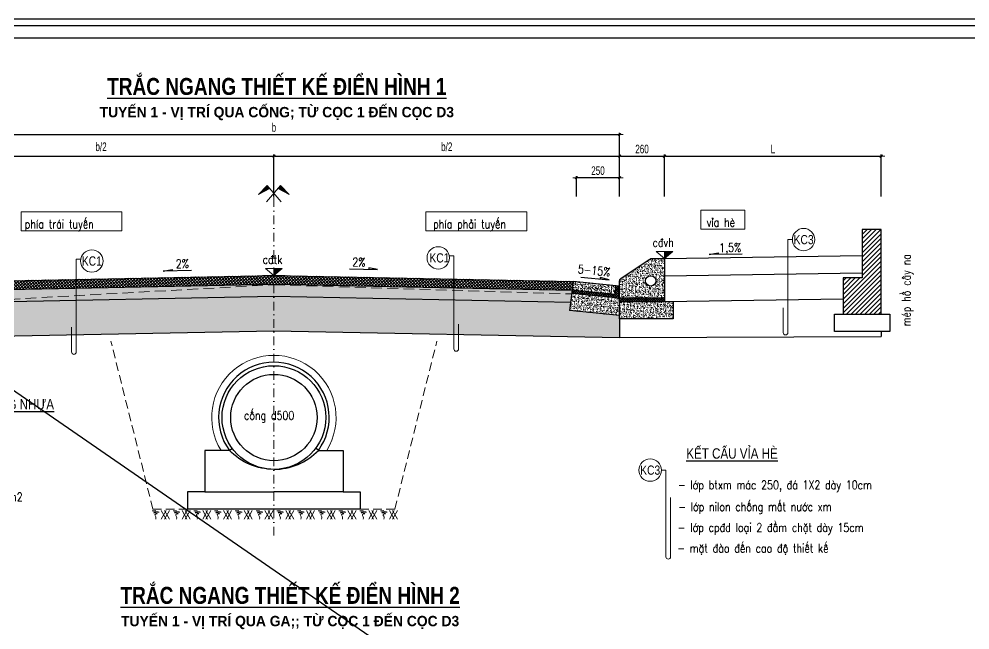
# Model space of a CAD drawing. Header units: millimetres. Extents: x -102634 to -54810, y 11643 to 27305.
# Drawn here: x -99488 to -93986, y 23768 to 27305 of the extents above; entities that cross this region are included whole.
import ezdxf
from ezdxf.enums import TextEntityAlignment as Align

# ---------------------------------------------------------------- set-up
doc = ezdxf.new("R2010")
doc.units = ezdxf.units.MM
doc.header["$MEASUREMENT"] = 0
doc.linetypes.add('DASHDOT', pattern=[1, 0.5, -0.25, 0, -0.25])
doc.linetypes.add('HIDDEN', pattern=[0.375, 0.25, -0.125])
for name, color, linetype in [('ENTTNTHIETKE1', 2, 'Continuous'), ('KHUNGTEN', 5, 'Continuous'), ('NOI', 4, 'Continuous'), ('thep', 2, 'Continuous')]:
    doc.layers.add(name, color=color, linetype=linetype)
for name, color, linetype, lineweight in [('HATCH', 252, 'Continuous', 9), ('LC Dim', 8, 'Continuous', 18), ('LC Hatch', 252, 'Continuous', 9), ('LC ISO', 153, 'Continuous', 13), ('LC MANH DUT', 35, 'HIDDEN', 5), ('LC Net dam 1', 30, 'Continuous', 30), ('LC Net khuat', 4, 'HIDDEN', 13), ('LC Net manh', 239, 'Continuous', 5), ('LC Net thay', 7, 'Continuous', 25), ('LC Net truc', 79, 'DASHDOT', 13), ('LC Text1', 3, 'Continuous', 20), ('LC Text2', 7, 'Continuous', 25)]:
    doc.layers.add(name, color=color, linetype=linetype, lineweight=lineweight)
doc.layers.add('KCS_Plotter', color=11, linetype='Continuous', plot=False)
doc.styles.add('General text 2', font='arial.ttf')
doc.styles.add('HOATBIF', font='hoatbif.shx', dxfattribs={"width": 0.7})
doc.styles.add('LC 1', font='')
doc.styles.add('LC 3', font='vnsimli.shx', dxfattribs={"width": 0.75})
doc.styles.add('LC3', font='', dxfattribs={"width": 0.8})
doc.styles.add('T1', font='Vnsimli.shx', dxfattribs={"width": 0.8})
doc.styles.add('T2', font='', dxfattribs={"width": 0.8})
doc.styles.get('LC 1').set_extended_font_data('.VnAvantH', bold=True)
doc.styles.get('LC3').set_extended_font_data('.VnArialH', bold=True)
doc.styles.get('T2').set_extended_font_data('.VnArialH')
doc.dimstyles.new('1-100(1-25)', dxfattribs={"dimscale": 25, "dimtxt": 2.5, "dimasz": 0.35, "dimexe": 0.5, "dimexo": 0, "dimgap": 0.8, "dimtad": 1, "dimdec": 0, "dimzin": 0, "dimdsep": 46, "dimtxsty": 'HOATBIF', "dimblk1": 'DOT', "dimblk2": 'DOT', "dimsah": 1, "dimcen": -1, "dimdle": 1, "dimclrd": 256, "dimclre": 256, "dimclrt": 4, "dimadec": 3, "dimazin": 2, "dimtfac": 0.333333, "dimtdec": 0, "dimtix": 1, "dimtmove": 2, "dimatfit": 3, "dimldrblk": 'DOT', "dimfxl": 1, "dimtvp": 0.833333, "dimtolj": 1, "dimtzin": 0, "dimarcsym": 0})
pattern_1 = [(46.579445, (10309.882, 9722.795), (26.7089363, -3.9538238), [2.8125, -30.9375]), (351.579445, (10309.882, 9722.795), (-3.510937, 28.467398), [2.25, -24.75]), (97.03089, (10312.108, 9722.466), (23.197999, 24.513574), [2.390257, -26.292829]), (42.763645, (10310.33, 9730.282), (39.579915, -8.58378), [4.21875, -46.40625]), (93.21508, (10313.628, 9729.567), (37.166892, 34.37314), [3.585388, -39.439266]), (347.76361, (10310.33, 9730.28), (37.166892, 34.37314), [3.375, -37.125]), (17.579445, (10313.96, 9728.186), (21.4433102, -16.4068414), [2.8125, -30.9375]), (322.579445, (10313.96, 9728.186), (10.730534, 26.600284), [2.25, -24.75]), (68.03089, (10315.748, 9726.82), (32.173844, 10.193442), [2.390257, -26.292829]), (34.079445, (10309.882, 9722.795), (1.200005, 12.4340733), [0, -24.45, 0, -25.125, 0, -24.84375]), (4.079445, (10309.882, 9722.795), (10.7299968, 14.1754933), [0, -14.325, 0, -23.8875, 0, -9.46875]), (324.079445, (10301.534, 9723.294), (19.9322138, -2.0386849), [0, -9.375, 0, -29.25, 0, -38.8125]), (314.079445, (10297.791, 9723.518), (22.0544973, 2.4424178), [0, -12.1875, 0, -19.425, 0, -27.5625])]

# ---------------------------------------------------------------- blocks, each defined once
blk = doc.blocks.new('khung vpn')
at = {"layer": 'Defpoints'}
blk.add_line((52556.46, -4195.446), (52498.758, -4195.446), dxfattribs=at)
at = {"layer": 'KHUNGTEN'}
blk.add_lwpolyline([(52556.243, -4234.885), (52502.048, -4234.885), (52502.048, -4195.662), (52556.243, -4195.662)], close=True, dxfattribs=at)
at = {"layer": 'thep'}
blk.add_lwpolyline([(52555.832, -4234.474), (52502.459, -4234.474), (52502.459, -4196.073), (52555.832, -4196.073)], close=True, dxfattribs=at)
blk = doc.blocks.new('DXicon')
at = {"layer": 'LC Hatch', "ltscale": 50}
for points in [[(-1.15, 4.39), (-1.9, 5.26), (-4.45, 2.69)], [(4.45, 2.69), (1.9, 5.26), (1.15, 4.39)]]:
    blk.add_hatch(color=252, dxfattribs=at).paths.add_polyline_path(points)
at = {"layer": 'LC Net manh', "color": 8, "ltscale": 50}
for p, q in [((0, 0.04), (0, 6.04)), ((-1.9, 5.26), (-4.45, 2.69)), ((-4.45, 2.69), (-1.15, 4.39)), ((-2.13, 0.57), (1.9, 5.26)), ((2.13, 0.57), (-1.9, 5.26)), ((4.45, 2.69), (1.15, 4.39)), ((1.9, 5.26), (4.45, 2.69))]:
    blk.add_line(p, q, dxfattribs=at)
blk = doc.blocks.new('Caodo1')
at = {"layer": 'LC Text1'}
blk.add_hatch(color=4, dxfattribs=at).paths.add_polyline_path([(0, 200), (0, 0), (243, 200)])
at = {"layer": 'LC Text1', "color": 4}
for p, q in [((324, 0), (-324, 0)), ((0, 0), (0, 200))]:
    blk.add_line(p, q, dxfattribs=at)
blk.add_lwpolyline([(-243, 200), (243, 200), (0, 0), (0, 0)], close=True, dxfattribs=at)
at = {"layer": 'LC Text1', "color": 4, "style": 'T1', "width": 0.8}
blk.add_attdef('%%P0,00', text='', height=250, dxfattribs=at).set_placement((-39, 460), align=Align.MIDDLE_CENTER)
blk = doc.blocks.new('*U5')
at = {"layer": 'LC ISO'}
blk.add_circle((0, 0), 4.25, dxfattribs=at)
at = {"layer": 'LC Text1', "style": 'General text 2', "width": 0.8, "flags": 8}
blk.add_attdef('SYMBOL', text='', height=3.5, dxfattribs=at).set_placement((0, 0), align=Align.MIDDLE_CENTER)
blk = doc.blocks.new('DOT')
at = {"layer": 'LC Dim'}
blk.add_line((-3, 0), (3, 0), dxfattribs=at)
at = {"layer": 'LC Dim', "color": 4}
blk.add_line((-1, -1), (1, 1), dxfattribs=at)
blk.add_lwpolyline([(0.5, 1), (-1, -0.5), (-0.5, -1), (1, 0.5)], close=True, dxfattribs=at)
blk = doc.blocks.new('*D53')
at = {"layer": 'Defpoints', "color": 0, "transparency": 16777216}
for p in [(-98013.8, 26511.4), (-100013.8, 26278.6), (-98013.8, 26278.6)]:
    blk.add_point(p, dxfattribs=at)
at = {"layer": 'LC Dim', "lineweight": -2, "transparency": 16777216}
for p, q in [((-100013.8, 26278.6), (-100013.8, 26521.4)), ((-98013.8, 26278.6), (-98013.8, 26521.4)), ((-100006.8, 26511.4), (-98020.8, 26511.4))]:
    blk.add_line(p, q, dxfattribs=at)
at = {"layer": 'LC Dim', "lineweight": -2, "transparency": 16777216, "xscale": 7, "yscale": 7, "zscale": 7, "rotation": 180}
blk.add_blockref('DOT', (-100013.8, 26511.4), dxfattribs=at)
at = {"layer": 'LC Dim', "lineweight": -2, "transparency": 16777216, "xscale": 7, "yscale": 7, "zscale": 7}
blk.add_blockref('DOT', (-98013.8, 26511.4), dxfattribs=at)
at = {"layer": 'LC Dim', "color": 4, "transparency": 16777216, "insert": (-99013.8, 26565.5), "char_height": 50, "attachment_point": 5, "style": 'HOATBIF'}
blk.add_mtext('\\A1;b/2', dxfattribs=at)
blk = doc.blocks.new('_Dot')
at = {"color": 0, "linetype": 'ByBlock', "lineweight": -2}
blk.add_line((-0.5, 0), (-1, 0), dxfattribs=at)
at = {"color": 0, "linetype": 'ByBlock', "const_width": 0.5}
blk.add_lwpolyline([(-0.25, 0, 1), (0.25, 0, 1)], format="xyb", close=True, dxfattribs=at)
blk = doc.blocks.new('*D54')
at = {"layer": 'Defpoints', "color": 0, "transparency": 16777216}
for p in [(-96013.8, 26511.4), (-98013.8, 26278.6), (-96013.8, 26278.6)]:
    blk.add_point(p, dxfattribs=at)
at = {"layer": 'LC Dim', "lineweight": -2, "transparency": 16777216}
for p, q in [((-98013.8, 26278.6), (-98013.8, 26521.4)), ((-96013.8, 26278.6), (-96013.8, 26521.4)), ((-98006.8, 26511.4), (-96020.8, 26511.4))]:
    blk.add_line(p, q, dxfattribs=at)
at = {"layer": 'LC Dim', "lineweight": -2, "transparency": 16777216, "xscale": 7, "yscale": 7, "zscale": 7, "rotation": 180}
blk.add_blockref('DOT', (-98013.8, 26511.4), dxfattribs=at)
at = {"layer": 'LC Dim', "lineweight": -2, "transparency": 16777216, "xscale": 7, "yscale": 7, "zscale": 7}
blk.add_blockref('DOT', (-96013.8, 26511.4), dxfattribs=at)
at = {"layer": 'LC Dim', "color": 4, "transparency": 16777216, "insert": (-97013.8, 26565.5), "char_height": 50, "attachment_point": 5, "style": 'HOATBIF'}
blk.add_mtext('\\A1;b/2', dxfattribs=at)
blk = doc.blocks.new('*D55')
at = {"layer": 'Defpoints', "color": 0, "transparency": 16777216}
for p in [(-95753.8, 26511.4), (-96013.8, 26278.6), (-95753.8, 26278.6)]:
    blk.add_point(p, dxfattribs=at)
at = {"layer": 'LC Dim', "lineweight": -2, "transparency": 16777216}
for p, q in [((-96013.8, 26278.6), (-96013.8, 26521.4)), ((-95753.8, 26278.6), (-95753.8, 26521.4)), ((-96006.8, 26511.4), (-95760.8, 26511.4))]:
    blk.add_line(p, q, dxfattribs=at)
at = {"layer": 'LC Dim', "lineweight": -2, "transparency": 16777216, "xscale": 7, "yscale": 7, "zscale": 7, "rotation": 180}
blk.add_blockref('DOT', (-96013.8, 26511.4), dxfattribs=at)
at = {"layer": 'LC Dim', "lineweight": -2, "transparency": 16777216, "xscale": 7, "yscale": 7, "zscale": 7}
blk.add_blockref('DOT', (-95753.8, 26511.4), dxfattribs=at)
at = {"layer": 'LC Dim', "color": 4, "transparency": 16777216, "insert": (-95883.8, 26552.4), "char_height": 50, "attachment_point": 5, "style": 'HOATBIF'}
blk.add_mtext('\\A1;260', dxfattribs=at)
blk = doc.blocks.new('*D56')
at = {"layer": 'Defpoints', "color": 0, "transparency": 16777216}
for p in [(-94500.1, 26511.4), (-95753.8, 26278.6), (-94500.1, 26278.6)]:
    blk.add_point(p, dxfattribs=at)
at = {"layer": 'LC Dim', "lineweight": -2, "transparency": 16777216}
for p, q in [((-95753.8, 26278.6), (-95753.8, 26521.4)), ((-94500.1, 26278.6), (-94500.1, 26521.4)), ((-95746.8, 26511.4), (-94507.1, 26511.4))]:
    blk.add_line(p, q, dxfattribs=at)
at = {"layer": 'LC Dim', "lineweight": -2, "transparency": 16777216, "xscale": 7, "yscale": 7, "zscale": 7, "rotation": 180}
blk.add_blockref('DOT', (-95753.8, 26511.4), dxfattribs=at)
at = {"layer": 'LC Dim', "lineweight": -2, "transparency": 16777216, "xscale": 7, "yscale": 7, "zscale": 7}
blk.add_blockref('DOT', (-94500.1, 26511.4), dxfattribs=at)
at = {"layer": 'LC Dim', "color": 4, "transparency": 16777216, "insert": (-95126.9, 26552.4), "char_height": 50, "attachment_point": 5, "style": 'HOATBIF'}
blk.add_mtext('\\A1;L', dxfattribs=at)
blk = doc.blocks.new('*D50')
at = {"layer": 'Defpoints', "color": 0, "transparency": 16777216}
for p in [(-96013.8, 26636.4), (-100013.8, 26278.6), (-96013.8, 26278.6)]:
    blk.add_point(p, dxfattribs=at)
at = {"layer": 'LC Dim', "lineweight": -2, "transparency": 16777216}
for p, q in [((-100013.8, 26278.6), (-100013.8, 26646.4)), ((-100006.8, 26636.4), (-96020.8, 26636.4)), ((-96013.8, 26278.6), (-96013.8, 26646.4))]:
    blk.add_line(p, q, dxfattribs=at)
at = {"layer": 'LC Dim', "lineweight": -2, "transparency": 16777216, "xscale": 7, "yscale": 7, "zscale": 7, "rotation": 180}
blk.add_blockref('DOT', (-100013.8, 26636.4), dxfattribs=at)
at = {"layer": 'LC Dim', "lineweight": -2, "transparency": 16777216, "xscale": 7, "yscale": 7, "zscale": 7}
blk.add_blockref('DOT', (-96013.8, 26636.4), dxfattribs=at)
at = {"layer": 'LC Dim', "color": 4, "transparency": 16777216, "insert": (-98013.8, 26677.4), "char_height": 50, "attachment_point": 5, "style": 'HOATBIF'}
blk.add_mtext('\\A1;b', dxfattribs=at)
blk = doc.blocks.new('*D57')
at = {"layer": 'Defpoints', "color": 0, "transparency": 16777216}
for p in [(-96263.8, 26386.4), (-96263.8, 26278.6), (-96013.8, 26278.6)]:
    blk.add_point(p, dxfattribs=at)
at = {"layer": 'LC Dim', "lineweight": -2, "transparency": 16777216}
for p, q in [((-96263.8, 26278.6), (-96263.8, 26396.4)), ((-96020.8, 26386.4), (-96256.8, 26386.4)), ((-96013.8, 26278.6), (-96013.8, 26396.4))]:
    blk.add_line(p, q, dxfattribs=at)
at = {"layer": 'LC Dim', "lineweight": -2, "transparency": 16777216, "xscale": 7, "yscale": 7, "zscale": 7, "rotation": 180}
blk.add_blockref('DOT', (-96263.8, 26386.4), dxfattribs=at)
at = {"layer": 'LC Dim', "lineweight": -2, "transparency": 16777216, "xscale": 7, "yscale": 7, "zscale": 7}
blk.add_blockref('DOT', (-96013.8, 26386.4), dxfattribs=at)
at = {"layer": 'LC Dim', "color": 4, "transparency": 16777216, "insert": (-96138.8, 26427.4), "char_height": 50, "attachment_point": 5, "style": 'HOATBIF'}
blk.add_mtext('\\A1;250', dxfattribs=at)
blk = doc.blocks.new('TIEUDE1')
at = {"layer": 'LC Text2', "color": 7, "style": 'LC 1'}
blk.add_attdef('TIªU§Ò', text='', height=5, dxfattribs=at).set_placement((0, 0), align=Align.BOTTOM_CENTER)
blk.add_attdef('TL', text='', height=3, dxfattribs=at).set_placement((0, -2), align=Align.TOP_CENTER)
blk = doc.blocks.new('mat dat')
at = {"layer": 'LC Net manh'}
for p, q in [((2, 0), (3.73, -3)), ((3.73, 0), (2, -3)), ((3.15, 0), (4.88, -3)), ((4.88, 0), (3.15, -3))]:
    blk.add_line(p, q, dxfattribs=at)
blk.add_spline([(0, 0), (-1.21, -0.12), (1.21, -0.52), (-0.75, -0.75), (0.58, -1.1), (-0.23, -1.33), (0.06, -2.19), (0, -3)], degree=3, dxfattribs=at)
blk = doc.blocks.new('*U47')
at = {"layer": 'LC Net manh', "xscale": 16.16576126750787, "yscale": 16.16576126750787, "zscale": 16.16576126750787}
blk.add_blockref('mat dat', (-28.6, 24.2), dxfattribs=at)
blk = doc.blocks.new('*U48')
at = {"layer": 'LC Net manh', "color": 0, "linetype": 'ByBlock', "lineweight": -2, "transparency": 16777216}
for p in [(0, 0), (120, 0), (240, 0), (360, 0), (480, 0), (600, 0), (720, 0), (840, 0), (960, 0), (1080, 0), (1200, 0), (1320, 0)]:
    blk.add_blockref('*U47', p, dxfattribs=at)
blk = doc.blocks.new('CONGD500')
at = {"layer": 'LC Dim', "ltscale": 100}
blk.add_arc((0, 0), 360, 328.1446, 211.8554, dxfattribs=at)
at = {"layer": 'LC MANH DUT', "ltscale": 200}
for points in [[(-500, -530), (-700, -530), (-943, 442.1)], [(500, -530), (700, -530), (943, 442.1)]]:
    blk.add_lwpolyline(points, dxfattribs=at)
at = {"layer": 'LC Net thay'}
for p, q in [((-257.5, -190), (-241.9, -177.5)), ((257.5, -190), (242.6, -176.5)), ((-400, -430), (-500, -430)), ((-500, -430), (-500, -530)), ((400, -430), (500, -430)), ((500, -430), (500, -530)), ((500, -530), (-500, -530))]:
    blk.add_line(p, q, dxfattribs=at)
for points in [[(0, -300.1, -0.20483), (-257.5, -190), (-395, -190), (-400, -190), (-400, -430), (0, -430)], [(0, -300.1, 0.20483), (257.5, -190), (395, -190), (400, -190), (400, -430), (0, -430)]]:
    blk.add_lwpolyline(points, format="xyb", dxfattribs=at)
for radius in [300, 250]:
    blk.add_circle((0, 0), radius, dxfattribs=at)
blk.add_arc((0, 0), 320, 323.5764, 216.4236, dxfattribs=at)
at = {"layer": 'LC Net manh'}
blk.add_blockref('*U48', (-655.2, -563.3), dxfattribs=at)

msp = doc.modelspace()

# ---------------------------------------------------------------- hatches: boundary and pattern name
at = {"layer": 'HATCH'}
h = msp.add_hatch(dxfattribs=at)
h.set_pattern_fill('ANSI31', color=256, scale=150)
h.set_pattern_definition([(45, (9213.152, 15542.618), (-13.258252, 13.258252), [])])
h.paths.add_polyline_path([(-94500.1, 26086.4), (-94610.1, 26086.4), (-94610.1, 25806.4), (-94720.1, 25806.4), (-94720.1, 25596.4), (-94500.1, 25596.4)])
at = {"layer": 'LC Hatch'}
h = msp.add_hatch(dxfattribs=at)
h.set_pattern_fill('AR-CONC', color=256, scale=3.75, angle=-3.4206, style=0)
h.set_pattern_definition(pattern_1)
h.paths.add_polyline_path([(-95753.8, 25689.3), (-95753.8, 25919.3), (-95827.7, 25919.3, 0.148063), (-95838.8, 25915.9), (-96004.9, 25805.2, 0.250765), (-96013.8, 25788.5), (-96013.8, 25689.3)])
h.paths.add_polyline_path([(-95863.8, 25789.3, -1), (-95803.8, 25789.3, -1)], flags=16)
at = {"layer": 'LC Hatch', "ltscale": 2}
h = msp.add_hatch(dxfattribs=at)
h.set_pattern_fill('ANSI37', color=256, scale=100, angle=-3.4206, style=0)
h.set_pattern_definition([(41.579445, (-262.434, 2816.164), (-8.2957238, 9.3504528), []), (131.579445, (-262.434, 2816.164), (-9.3504528, -8.2957238), [])])
h.paths.add_polyline_path([(-98013.8, 25771), (-96288.3, 25736.5), (-96288.3, 25736.7), (-96282.8, 25786.4), (-98013.8, 25821), (-99744.7, 25786.4), (-99739.2, 25736.7), (-99739.2, 25736.5)])
at = {"layer": 'LC Hatch'}
h = msp.add_hatch(dxfattribs=at)
h.set_pattern_fill('AR-CONC', color=256, scale=3.75, angle=-3.4206, style=0)
h.set_pattern_definition([(46.579445, (-262.434, 2816.164), (26.7089363, -3.9538238), [2.8125, -30.9375]), (351.579445, (-262.434, 2816.164), (-3.510937, 28.467398), [2.25, -24.75]), (97.03089, (-260.208, 2815.835), (23.197999, 24.513574), [2.390257, -26.292829]), (42.763645, (-261.987, 2823.65), (39.579915, -8.58378), [4.21875, -46.40625]), (93.21508, (-258.69, 2822.936), (37.166892, 34.37314), [3.585388, -39.439266]), (347.76361, (-261.987, 2823.65), (37.166892, 34.37314), [3.375, -37.125]), (17.579445, (-258.355, 2821.556), (21.44331, -16.4068414), [2.8125, -30.9375]), (322.579445, (-258.355, 2821.556), (10.730534, 26.600284), [2.25, -24.75]), (68.03089, (-256.568, 2820.188), (32.173844, 10.193442), [2.390257, -26.292829]), (34.079445, (-262.434, 2816.164), (1.200005, 12.4340733), [0, -24.45, 0, -25.125, 0, -24.84375]), (4.079445, (-262.434, 2816.164), (10.7299968, 14.1754933), [0, -14.325, 0, -23.8875, 0, -9.46875]), (324.079445, (-270.782, 2816.663), (19.9322138, -2.0386849), [0, -9.375, 0, -29.25, 0, -38.8125]), (314.079445, (-274.525, 2816.887), (22.0544973, 2.4424178), [0, -12.1875, 0, -19.425, 0, -27.5625])])
h.paths.add_polyline_path([(-99739.2, 25736.5), (-99730.8, 25666.6), (-98013.8, 25701), (-96296.7, 25666.6), (-96288.3, 25736.5), (-98013.8, 25771)])
at = {"layer": 'LC Hatch', "ltscale": 2}
h = msp.add_hatch(dxfattribs=at)
h.set_pattern_fill('ANSI37', color=256, scale=75, angle=-3.4206, style=0)
h.set_pattern_definition([(41.579445, (-44271.362, 22276.986), (-6.2217928, 7.0128396), []), (131.579445, (-44271.362, 22276.986), (-7.0128396, -6.2217928), [])])
h.paths.add_polyline_path([(-96288.3, 25736.7), (-96290.7, 25716.9), (-96013.8, 25688.8), (-96013.8, 25759.3), (-96034.1, 25761.5), (-96039.6, 25711.8)])
at = {"layer": 'LC Hatch'}
h = msp.add_hatch(dxfattribs=at)
h.set_pattern_fill('AR-CONC', color=256, scale=3.75, angle=-3.4206, style=0)
h.set_pattern_definition([(46.579445, (-1892.302, 7714.055), (26.7089363, -3.953824), [2.8125, -30.9375]), (351.579445, (-1892.302, 7714.055), (-3.510937, 28.467398), [2.25, -24.75]), (97.030845, (-1890.076, 7713.725), (23.198018, 24.513556), [2.390257, -26.292829]), (42.763645, (-1891.854, 7721.54), (39.579905, -8.58377), [4.21875, -46.40625]), (93.215045, (-1888.556, 7720.826), (37.166919, 34.373111), [3.585386, -39.439237]), (347.763645, (-1891.854, 7721.54), (37.166892, 34.37314), [3.375, -37.125]), (17.579445, (-1888.223, 7719.446), (21.44331, -16.4068414), [2.8125, -30.9375]), (322.579445, (-1888.223, 7719.446), (10.730534, 26.600284), [2.25, -24.75]), (68.030845, (-1886.436, 7718.079), (32.173852, 10.193417), [2.390257, -26.292829]), (34.079445, (-1892.302, 7714.055), (1.200005, 12.4340733), [0, -24.45, 0, -25.125, 0, -24.84375]), (4.079445, (-1892.302, 7714.055), (10.7299968, 14.1754933), [0, -14.325, 0, -23.8875, 0, -9.46875]), (324.079445, (-1900.649, 7714.554), (19.9322138, -2.0386849), [0, -9.375, 0, -29.25, 0, -38.8125]), (314.079445, (-1904.392, 7714.777), (22.0544973, 2.4424178), [0, -12.1875, 0, -19.425, 0, -27.5625])])
h.paths.add_polyline_path([(-96039.6, 25711.8), (-96034.1, 25761.5), (-96282.8, 25786.4), (-96288.3, 25736.7)])
h = msp.add_hatch(dxfattribs=at)
h.set_pattern_fill('HONEY', color=256, scale=200, angle=-3.4206, style=0)
h.set_pattern_definition([(356.579445, (-262.434, 2816.164), (38.7249673, 19.374646), [25, -50]), (116.579445, (-262.434, 2816.164), (-36.1414193, 23.8494824), [25, -50]), (56.579445, (-262.434, 2816.164), (2.583548, 43.2241284), [-50, 25])])
h.paths.add_polyline_path([(-99730.8, 25666.6), (-99724.9, 25617.7), (-100013.8, 25588.2), (-100013.8, 25569.3), (-100013.8, 25461), (-98013.8, 25501), (-96013.8, 25461), (-96013.8, 25569.3), (-96013.8, 25588.2), (-96302.6, 25617.7), (-96296.7, 25666.6), (-98013.8, 25701)])
h = msp.add_hatch(dxfattribs=at)
h.set_pattern_fill('AR-CONC', color=256, scale=3.75, angle=-3.4206, style=0)
h.set_pattern_definition(pattern_1)
h.paths.add_polyline_path([(-96290.7, 25716.9), (-96302.6, 25617.7), (-96013.8, 25588.2), (-96017.9, 25689.2)])
at = {"layer": 'LC Hatch', "ltscale": 2}
h = msp.add_hatch(dxfattribs=at)
h.set_pattern_fill('ANSI37', color=256, scale=75, style=0)
h.set_pattern_definition([(45, (-72433.566, -15957.672), (-6.629126, 6.629126), []), (135, (-72433.566, -15957.672), (-6.629126, -6.629126), [])])
h.paths.add_polyline_path([(-95753.8, 25689.3), (-96013.8, 25689.3), (-96013.8, 25669.3), (-95753.8, 25669.3)])
at = {"layer": 'LC Hatch'}
h = msp.add_hatch(dxfattribs=at)
h.set_pattern_fill('AR-CONC', color=256, scale=3.75, angle=-3.4206, style=0)
h.set_pattern_definition(pattern_1)
h.paths.add_polyline_path([(-95703.8, 25569.3), (-95703.8, 25669.3), (-96013.8, 25669.3), (-96013.8, 25569.3)])

# ---------------------------------------------------------------- linework, layer by layer
at = {"layer": 'KCS_Plotter'}
msp.add_line((-102634.5, 27305.5), (-92554.1, 20347.2), dxfattribs=at)
at = {"layer": 'LC Hatch'}
for points in [[(-95542.8, 26198.2), (-95288.6, 26198.2), (-95288.6, 26088.9), (-95542.8, 26088.9)], [(-99476.5, 26188.2), (-98892.9, 26188.2), (-98892.9, 26078.9), (-99476.5, 26078.9)], [(-96551, 26188.2), (-97134.7, 26188.2), (-97134.7, 26078.9), (-96551, 26078.9)]]:
    msp.add_lwpolyline(points, close=True, dxfattribs=at)
at = {"layer": 'LC Net dam 1'}
for p, q in [((-94500.1, 26086.4), (-94610.1, 26086.4)), ((-94610.1, 26086.4), (-94610.1, 25806.4)), ((-94500.1, 25596.4), (-94500.1, 26086.4)), ((-94610.1, 25806.4), (-94720.1, 25806.4)), ((-94720.1, 25806.4), (-94720.1, 25596.4)), ((-94770.1, 25596.4), (-94450.1, 25596.4))]:
    msp.add_line(p, q, dxfattribs=at)
at = {"layer": 'LC Net dam 1', "lineweight": 30}
for points in [[(-95753.8, 25919.3), (-94610.1, 25936.4)], [(-99744.7, 25786.4), (-98013.8, 25821), (-96282.8, 25786.4)]]:
    msp.add_lwpolyline(points, dxfattribs=at)
at = {"layer": 'LC Net dam 1'}
msp.add_lwpolyline([(-94450.1, 25596.4), (-94450.1, 25496.4), (-94770.1, 25496.4), (-94770.1, 25596.4)], dxfattribs=at)
at = {"layer": 'LC Net khuat', "linetype": 'HIDDEN', "ltscale": 250}
msp.add_lwpolyline([(-99731.5, 25672.1), (-98013.8, 25767.1), (-96291.1, 25713.5)], dxfattribs=at)
at = {"layer": 'LC Net manh', "color": 252}
for points in [[(-95013.8, 26028.2), (-95040, 26028.2), (-95040, 25490, -1), (-95067.1, 25490), (-95067.1, 25633.7)], [(-99130.8, 25915.9), (-99157, 25915.9), (-99157, 25377.6, -1), (-99184.1, 25377.6), (-99184.1, 25521.3)], [(-96998.9, 25934), (-96972.7, 25934), (-96972.7, 25395.8, 1), (-96945.6, 25395.8), (-96945.6, 25539.5)], [(-95771.8, 24693.6), (-95745.6, 24693.6), (-95745.6, 24191.8, 1), (-95718.5, 24191.8), (-95718.5, 24535)]]:
    msp.add_lwpolyline(points, format="xyb", dxfattribs=at)
at = {"layer": 'LC Net thay'}
for p, q in [((-96288.3, 25736.7), (-96302.6, 25617.7)), ((-95753.8, 25689.3), (-95753.8, 25669.3))]:
    msp.add_line(p, q, dxfattribs=at)
msp.add_lwpolyline([(-95753.8, 25689.3), (-96013.8, 25689.3), (-96013.8, 25788.5, -0.250765), (-96004.9, 25805.2), (-95838.8, 25915.9, -0.148069), (-95827.7, 25919.3), (-95753.8, 25919.3)], format="xyb", close=True, dxfattribs=at)
at = {"layer": 'LC Net thay', "ltscale": 250}
for points in [[(-95753.8, 25819.3), (-94610.1, 25836.4)], [(-99741.6, 25736.4), (-98013.8, 25771), (-96285.9, 25736.4)], [(-99730.8, 25666.6), (-98013.8, 25701), (-96296.7, 25666.6)], [(-95753.8, 25669.3), (-94720.1, 25684.8)], [(-96013.8, 25569.3), (-96013.8, 25461)], [(-100013.8, 25461), (-98013.8, 25501), (-96013.8, 25461)], [(-94500.1, 25496.4), (-94500.1, 25466.8)], [(-96013.8, 25461), (-94500.1, 25466.8)]]:
    msp.add_lwpolyline(points, dxfattribs=at)
at = {"layer": 'LC Net thay'}
msp.add_lwpolyline([(-96288.3, 25736.7), (-96039.6, 25711.8), (-96034.1, 25761.5), (-96282.8, 25786.4)], close=True, dxfattribs=at)
for points in [[(-96013.8, 25759.3), (-96034.1, 25761.5)], [(-96013.8, 25688.8), (-96290.7, 25717)], [(-96013.8, 25669.3), (-95703.8, 25669.3), (-95703.8, 25569.3), (-96013.8, 25569.3), (-96013.8, 25689.3)], [(-96013.8, 25588.2), (-96302.6, 25617.7)]]:
    msp.add_lwpolyline(points, dxfattribs=at)
msp.add_circle((-95833.8, 25789.3), 30, dxfattribs=at)
at = {"layer": 'LC Net truc', "color": 1, "ltscale": 100}
msp.add_line((-98013.8, 24316.1), (-98013.8, 26236.8), dxfattribs=at)
at = {"layer": 'NOI'}
for points in [[(-95304.6, 25944.6), (-95495.4, 25941.7), (-95443.9, 25950.8), (-95444, 25942.5)], [(-97577, 25858.4), (-97413.7, 25855.1), (-97465.1, 25864.5), (-97465.1, 25856.2)], [(-98491.4, 25849.3), (-98654.7, 25846.1), (-98603.3, 25855.4), (-98603.3, 25847.1)], [(-96237.2, 25811.5), (-96074.7, 25795.3), (-96125.3, 25808.7), (-96125.9, 25800.4)]]:
    msp.add_lwpolyline(points, dxfattribs=at)

# ---------------------------------------------------------------- block references
at = {"layer": 'ENTTNTHIETKE1', "color": 6, "xscale": 174.6984611220305, "yscale": 174.6984611220305, "zscale": 174.6984611220305}
msp.add_blockref('khung vpn', (-9274086.7, 760243.4), dxfattribs=at)
at = {"layer": 'LC Hatch', "xscale": 19.9999994814425, "yscale": 19.9999994814425, "zscale": 19.9999994814425}
msp.add_blockref('DXicon', (-98013.8, 26236), dxfattribs=at)
at = {"layer": 'LC Net manh'}
ref = msp.add_blockref('*U5', (-94949, 26028.2), dxfattribs=dict(at, xscale=15.24705842815456, yscale=15.24705842815456, zscale=15.24705842815456))
ref.add_attrib('SYMBOL', 'KC3', dxfattribs={"layer": 'LC Text1', "height": 53.36, "style": 'General text 2', "width": 0.8}).set_placement((-94949, 26028.2), align=Align.MIDDLE_CENTER)
ref = msp.add_blockref('*U5', (-97062.7, 25922.5), dxfattribs=dict(at, xscale=-15.24705842815456, yscale=15.24705842815456, zscale=15.24705842815456))
ref.add_attrib('SYMBOL', 'KC1', dxfattribs={"layer": 'LC Text1', "height": 53.36, "style": 'General text 2', "width": 0.8}).set_placement((-97056.1, 25922.5), align=Align.MIDDLE_CENTER)
ref = msp.add_blockref('*U5', (-99067.1, 25904.3), dxfattribs=dict(at, xscale=15.24705842815456, yscale=15.24705842815456, zscale=15.24705842815456))
ref.add_attrib('SYMBOL', 'KC1', dxfattribs={"layer": 'LC Text1', "height": 53.36, "style": 'General text 2', "width": 0.8}).set_placement((-99067.1, 25904.3), align=Align.MIDDLE_CENTER)
ref = msp.add_blockref('*U5', (-95836.6, 24693.6), dxfattribs=dict(at, xscale=15.24705842815456, yscale=15.24705842816002, zscale=15.24705842815929))
ref.add_attrib('SYMBOL', 'KC3', dxfattribs={"layer": 'LC Text1', "height": 53.36, "style": 'General text 2', "width": 0.8}).set_placement((-95836.6, 24693.6), align=Align.MIDDLE_CENTER)
at = {"layer": 'LC Net thay', "color": 2}
msp.add_blockref('CONGD500', (-98013.8, 24998.2), dxfattribs=at)
at = {"layer": 'LC Text1'}
ref = msp.add_blockref('Caodo1', (-95753.8, 25919.3), dxfattribs=dict(at, xscale=0.1999999948311597, yscale=0.1999999948311597, zscale=0.1999999948311597))
ref.add_attrib('%%P0,00', 'c®vh', dxfattribs={"layer": 'LC Text2', "height": 50, "style": 'T1', "width": 0.8}).set_placement((-95761.6, 26011.2), align=Align.MIDDLE_CENTER)
ref = msp.add_blockref('Caodo1', (-98013.8, 25821), dxfattribs=dict(at, xscale=0.1999999948311597, yscale=0.1999999948311597, zscale=0.1999999948311597))
ref.add_attrib('%%P0,00', 'c®tk', dxfattribs={"layer": 'LC Text2', "height": 50, "style": 'T1', "width": 0.8}).set_placement((-98021.6, 25912.9), align=Align.MIDDLE_CENTER)
at = {"layer": 'LC Text2'}
ref = msp.add_blockref('TIEUDE1', (-97997, 26836.4), dxfattribs=dict(at, xscale=20.00000000004366, yscale=20.00000000004366, zscale=20.00000000004366))
ref.add_attrib('TIªU§Ò', '%%UTR¾C ngang thiÕt kÕ §IÓN H×NH 1', dxfattribs={"color": 7, "height": 98.488, "style": 'LC3', "width": 0.8}).set_placement((-97997, 26836.4), align=Align.BOTTOM_CENTER)
ref.add_attrib('TL', 'tuyÕn 1 - vÞ trÝ qua cèng; tõ cäc 1 ®Õn cäc d3', dxfattribs={"color": 7, "height": 60, "style": 'LC 1'}).set_placement((-97997, 26796.4), align=Align.TOP_CENTER)
ref = msp.add_blockref('TIEUDE1', (-97919.8, 23889.8), dxfattribs=dict(at, xscale=20.00000000004366, yscale=20.00000000004366, zscale=20.00000000004366))
ref.add_attrib('TIªU§Ò', '%%UTR¾C ngang thiÕt kÕ §IÓN H×NH 2', dxfattribs={"color": 7, "height": 98.488, "style": 'LC3', "width": 0.8}).set_placement((-97919.8, 23889.8), align=Align.BOTTOM_CENTER)
ref.add_attrib('TL', 'tuyÕn 1 - vÞ trÝ qua ga;; tõ cäc 1 ®Õn cäc d3', dxfattribs={"color": 7, "height": 60, "style": 'LC 1'}).set_placement((-97919.8, 23849.8), align=Align.TOP_CENTER)

# ---------------------------------------------------------------- texts
at = {"layer": 'LC Text1', "color": 3, "style": 'LC 3', "width": 0.8}
for s, p in [('phÝa tr¸i tuyÕn', (-99455.3, 26093.2)), ('phÝa ph¶i tuyÕn', (-97092.2, 26093.2)), ('vØa hÌ', (-95510, 26103.2)), ('cèng d500', (-98187.1, 24985.5))]:
    msp.add_text(s, height=50, dxfattribs=at).set_placement(p)
for s, height, rotation, p in [('1,5%%%', 50, 0.8594, (-95436.7, 25956.1)), ('2%%%', 50, 1.1458, (-98580.7, 25863.1)), ('2%%%', 50, 358.8542, (-97560.1, 25873.7)), ('mÐp hå c©y na', 50, 90, (-94330.3, 25525.8)), ('5-15%%%', 50, 354.2894, (-96257.2, 25833.8)), ('- líp btxm m¸c 250, ®¸ 1X2 dµy 10cm', 50.002, 359.9992, (-95676.5, 24583, 0)), ('- líp thÊm b¸m b»ng nhùa láng tc 1,0kg/m2', 50.002, 359.9992, (-100757.8, 24513.2)), ('- líp nilon chèng mÊt n\xadíc xm', 50.002, 359.9992, (-95674.5, 24456.7, 0)), ('- líp cp®d lo¹i 2 ®Çm chÆt dµy 15cm', 50.002, 359.9992, (-95677, 24336.4, 0)), ('- mÆt ®µo ®Õn cao ®é thiÕt kÕ', 50.002, 359.9992, (-95679.4, 24216, 0))]:
    msp.add_text(s, height=height, rotation=rotation, dxfattribs=at).set_placement(p)
at = {"layer": 'LC Text2', "style": 'T2', "width": 0.8}
for s, p in [('%%UkÕt cÊu kc1 - MÆT NGâ B£ T¤NG NHùA', (-100635.8, 25045)), ('%%UKÕT CÊU VØA HÌ', (-95627.6, 24760))]:
    msp.add_text(s, height=60, dxfattribs=at).set_placement(p)

# ---------------------------------------------------------------- dimensions: what is measured, and where the dimension line sits
at = {"layer": 'LC Dim', "color": 2}
for base, p1, p2, text, picture, middle in [((-96013.8, 26636.4), (-100013.8, 26278.6), (-96013.8, 26278.6), 'b', '*D50', (-98013.8, 26677.4)), ((-98013.8, 26511.4), (-100013.8, 26278.6), (-98013.8, 26278.6), 'b/2', '*D53', (-99013.8, 26565.5)), ((-96013.8, 26511.4), (-98013.8, 26278.6), (-96013.8, 26278.6), 'b/2', '*D54', (-97013.8, 26565.5)), ((-94500.1, 26511.4), (-95753.8, 26278.6), (-94500.1, 26278.6), 'L', '*D56', (-95126.9, 26552.4))]:
    dim = msp.add_linear_dim(base=base, p1=p1, p2=p2, text=text, dimstyle='1-100(1-25)', override={"dimscale": 20, "dimfxl": 2, "dimarcsym": 1}, dxfattribs=at)
    dim.commit()
    dim.dimension.update_dxf_attribs({"geometry": picture, "text_midpoint": middle})
for base, p2, picture, middle in [((-95753.8, 26511.4), (-95753.8, 26278.6), '*D55', (-95883.8, 26552.4)), ((-96263.8, 26386.4), (-96263.8, 26278.6), '*D57', (-96138.8, 26427.4))]:
    dim = msp.add_linear_dim(base=base, p1=(-96013.8, 26278.6), p2=p2, dimstyle='1-100(1-25)', override={"dimscale": 20, "dimfxl": 2, "dimarcsym": 1}, dxfattribs=at)
    dim.commit()
    dim.dimension.update_dxf_attribs({"geometry": picture, "text_midpoint": middle})

doc.saveas('drawing.dxf')
